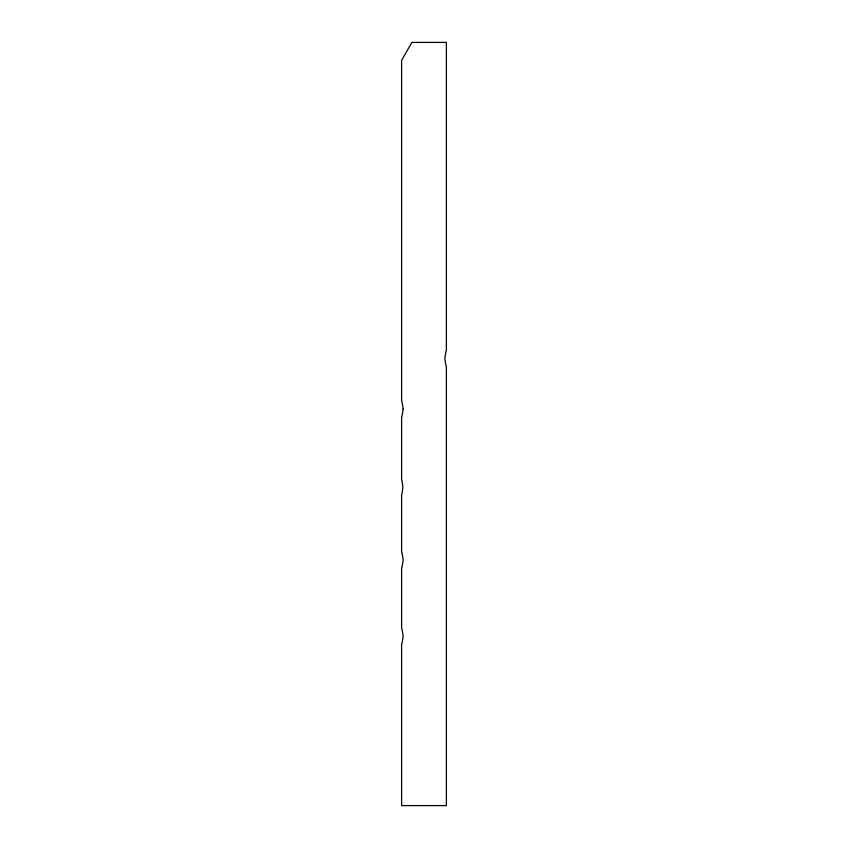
<?xml version="1.0" encoding="UTF-8"?>
<svg xmlns="http://www.w3.org/2000/svg" width="848" height="848" viewBox="0 0 848 848"><rect width="100%" height="100%" fill="white"/><g stroke="black" fill="none" stroke-linecap="round" stroke-linejoin="round"><path stroke-width="1.27" d="M403.16 408.884L402.323 414.333A7.802 1.018 -90 0 1 401.613 416.58L401.613 480.254A7.091 0.922 -90 0 1 402.259 482.3L402.874 487.25L402.259 492.2A7.091 0.922 -90 0 1 401.613 494.246L401.613 552.324A7.802 1.018 -90 0 1 402.323 554.571L403.16 560.019L402.323 565.457A7.802 1.018 -90 0 1 401.613 567.715L401.613 628.58A7.802 1.018 -90 0 1 402.323 630.838L403.16 636.276L402.323 641.724A7.802 1.018 -90 0 1 401.613 643.971L401.613 805.6L446.387 805.6L446.387 366.209A7.802 1.018 -90 0 1 445.677 363.951L444.84 358.513L445.677 353.065A7.802 1.018 -90 0 1 446.387 350.818L446.387 42.4L411.884 42.4L401.613 60.303L401.613 401.189A7.802 1.018 -90 0 1 402.323 403.447L403.16 408.884"/></g></svg>
